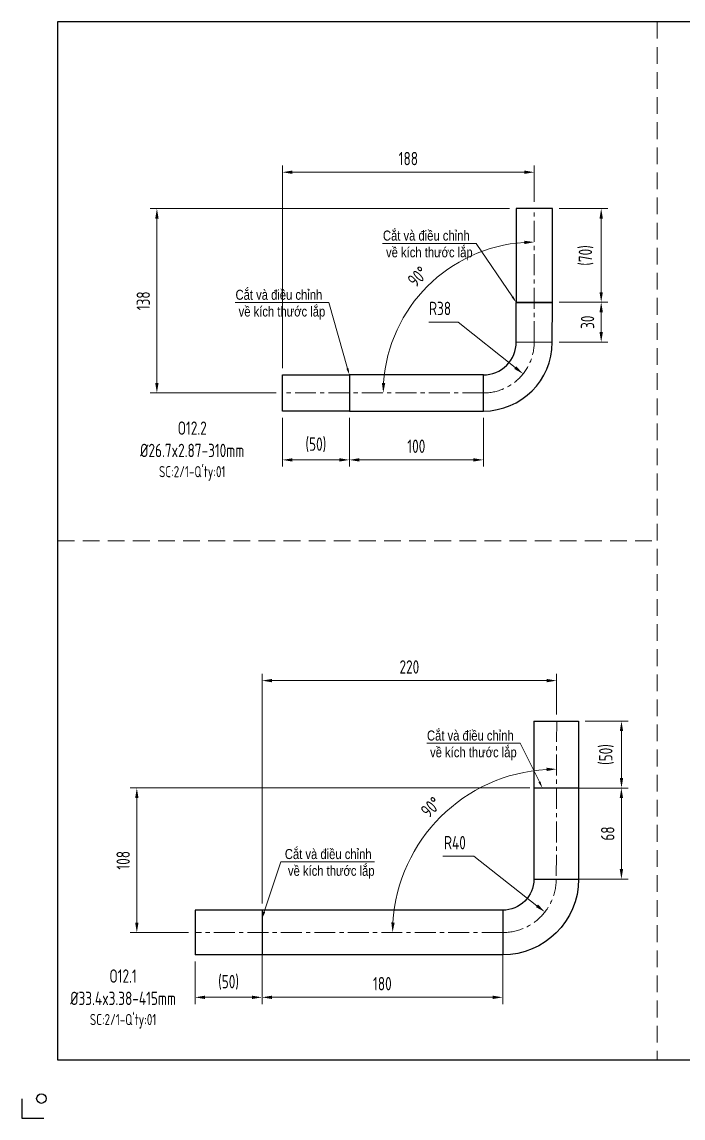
# Model space of a CAD drawing. Header units: millimetres. Extents: x -46397 to 283259, y -8690 to 23983.
# Drawn here: x 259835 to 260822, y -2393 to -755 of the extents above; entities that cross this region are included whole.
import ezdxf
from ezdxf import colors
from ezdxf.entities.mleader import LeaderData, LeaderLine
from ezdxf.math import Vec2, Vec3

# ---------------------------------------------------------------- set-up
doc = ezdxf.new("R2010")
doc.units = ezdxf.units.MM
doc.linetypes.add('CENTER', pattern=[2, 1.25, -0.25, 0.25, -0.25])
doc.linetypes.add('HIDDEN', pattern=[0.375, 0.25, -0.125])
doc.layers.get('Defpoints').update_dxf_attribs({"lineweight": 0})
for name, color, linetype, lineweight in [('CHUAN DUONG TAM', 1, 'CENTER', 0), ('Dtext', 255, 'Continuous', 20), ('mDƯỜNG CƠ BẢN', 255, 'Continuous', 25), ('mDƯỜNG KHUẤT', 251, 'HIDDEN', 5), ('ĐƯỜNG ĐẬM', 255, 'Continuous', 25)]:
    doc.layers.add(name, color=color, linetype=linetype, lineweight=lineweight)
doc.layers.add('DIM', color=8, linetype='Continuous')
doc.styles.add('Chu va so', font='arial.ttf')
doc.styles.add('GHI CHÚ 1', font='isocp_IV25.ttf', dxfattribs={"width": 0.8})
doc.styles.get("Standard").update_dxf_attribs({"font": 'isocp.shx', "width": 0.8})
doc.styles.add('TCVN', font='arial.ttf')
doc.dimstyles.new('1-30SCALE', dxfattribs={"dimtxt": 75, "dimasz": 75, "dimexe": 37.5, "dimexo": 30, "dimgap": 30, "dimtad": 1, "dimtoh": 1, "dimdec": 0, "dimdsep": 46, "dimtxsty": 'GHI CHÚ 1', "dimcen": 0.09, "dimclrd": 256, "dimclre": 256, "dimclrt": 2, "dimadec": 0, "dimazin": 0, "dimtfac": 1, "dimtdec": 0, "dimtofl": 0, "dimtmove": 0, "dimatfit": 3, "dimfxl": 1, "dimlwd": 0, "dimlwe": 0, "dimarcsym": 0})
doc.dimstyles.new('1-30SCALE$2', dxfattribs={"dimtxt": 75, "dimasz": 75, "dimexe": 37.5, "dimexo": 30, "dimgap": 30, "dimtad": 1, "dimtoh": 1, "dimdec": 0, "dimdsep": 46, "dimtxsty": 'GHI CHÚ 1', "dimcen": 0.09, "dimclrd": 256, "dimclre": 256, "dimclrt": 2, "dimadec": 0, "dimazin": 0, "dimtfac": 1, "dimtdec": 0, "dimtofl": 0, "dimtmove": 0, "dimatfit": 3, "dimfxl": 1, "dimlwd": 0, "dimlwe": 0, "dimarcsym": 0})
doc.dimstyles.new('1-30SCALE$4', dxfattribs={"dimtxt": 75, "dimasz": 75, "dimexe": 37.5, "dimexo": 30, "dimgap": 30, "dimtad": 1, "dimtoh": 1, "dimdec": 0, "dimdsep": 46, "dimtxsty": 'GHI CHÚ 1', "dimcen": 0.09, "dimclrd": 256, "dimclre": 256, "dimclrt": 2, "dimadec": 0, "dimazin": 0, "dimtfac": 1, "dimtdec": 0, "dimtofl": 0, "dimtmove": 0, "dimatfit": 3, "dimfxl": 1, "dimlwd": 0, "dimlwe": 0, "dimarcsym": 0})

# ---------------------------------------------------------------- blocks, each defined once
blk = doc.blocks.new('*D1369')
at = {"layer": 'Defpoints', "color": 0, "transparency": 16777216}
for p in [(260654.9, -1900), (260730.3, -1900), (260633, -2036.2)]:
    blk.add_point(p, dxfattribs=at)
at = {"layer": 'DIM', "linetype": 'Continuous', "lineweight": 0, "transparency": 16777216}
for p, q in [((260664.9, -1900), (260740.3, -1900)), ((260730.3, -2021.2), (260730.3, -1915)), ((260643, -2036.2), (260740.3, -2036.2))]:
    blk.add_line(p, q, dxfattribs=at)
at = {"layer": 'DIM', "transparency": 16777216}
for points in [[(260727.8, -1915), (260732.8, -1915), (260730.3, -1900)], [(260727.8, -2021.2), (260732.8, -2021.2), (260730.3, -2036.2)]]:
    blk.add_solid(points, dxfattribs=at)
at = {"layer": 'DIM', "color": 2, "transparency": 16777216, "insert": (260709.8, -1968.1), "char_height": 20, "attachment_point": 5, "rotation": 90, "style": 'GHI CHÚ 1'}
blk.add_mtext('68', dxfattribs=at)
blk = doc.blocks.new('*D1370')
at = {"layer": 'Defpoints', "color": 0, "transparency": 16777216}
for p in [(260553, -2116), (260193.6, -2137.3), (260193.6, -2212.8)]:
    blk.add_point(p, dxfattribs=at)
at = {"layer": 'DIM', "linetype": 'Continuous', "lineweight": 0, "transparency": 16777216}
for p, q in [((260553, -2126), (260553, -2222.8)), ((260193.6, -2147.3), (260193.6, -2222.8)), ((260538, -2212.8), (260208.6, -2212.8))]:
    blk.add_line(p, q, dxfattribs=at)
at = {"layer": 'DIM', "transparency": 16777216}
for points in [[(260208.6, -2210.3), (260208.6, -2215.3), (260193.6, -2212.8)], [(260538, -2210.3), (260538, -2215.3), (260553, -2212.8)]]:
    blk.add_solid(points, dxfattribs=at)
at = {"layer": 'DIM', "color": 2, "transparency": 16777216, "insert": (260373.3, -2192.4), "char_height": 20, "attachment_point": 5, "style": 'GHI CHÚ 1'}
blk.add_mtext('180', dxfattribs=at)
blk = doc.blocks.new('*D1371')
at = {"layer": 'Defpoints', "color": 0, "transparency": 16777216}
for p in [(260093.6, -2149.4), (260193.6, -2149.4), (260093.6, -2212.8)]:
    blk.add_point(p, dxfattribs=at)
at = {"layer": 'DIM', "linetype": 'Continuous', "lineweight": 0, "transparency": 16777216}
for p, q in [((260093.6, -2159.4), (260093.6, -2222.8)), ((260193.6, -2159.4), (260193.6, -2222.8)), ((260178.6, -2212.8), (260108.6, -2212.8))]:
    blk.add_line(p, q, dxfattribs=at)
at = {"layer": 'DIM', "transparency": 16777216}
for points in [[(260108.6, -2210.3), (260108.6, -2215.3), (260093.6, -2212.8)], [(260178.6, -2210.3), (260178.6, -2215.3), (260193.6, -2212.8)]]:
    blk.add_solid(points, dxfattribs=at)
at = {"layer": 'DIM', "color": 2, "transparency": 16777216, "insert": (260143.6, -2190.3), "char_height": 20, "attachment_point": 5, "style": 'GHI CHÚ 1'}
blk.add_mtext('(50)', dxfattribs=at)
blk = doc.blocks.new('*D1372')
at = {"layer": 'Defpoints', "color": 0, "transparency": 16777216}
for p in [(260666.4, -1800), (260666.9, -1900), (260730.4, -1900)]:
    blk.add_point(p, dxfattribs=at)
at = {"layer": 'DIM', "linetype": 'Continuous', "lineweight": 0, "transparency": 16777216}
for p, q in [((260676.4, -1800), (260740.4, -1800)), ((260730.4, -1815), (260730.4, -1885)), ((260676.9, -1900), (260740.4, -1900))]:
    blk.add_line(p, q, dxfattribs=at)
at = {"layer": 'DIM', "transparency": 16777216}
for points in [[(260727.9, -1815), (260732.9, -1815), (260730.4, -1800)], [(260727.9, -1885), (260732.9, -1885), (260730.4, -1900)]]:
    blk.add_solid(points, dxfattribs=at)
at = {"layer": 'DIM', "color": 2, "transparency": 16777216, "insert": (260707.9, -1850), "char_height": 20, "attachment_point": 5, "rotation": 90, "style": 'GHI CHÚ 1'}
blk.add_mtext('(50)', dxfattribs=at)
blk = doc.blocks.new('*D1373')
at = {"layer": 'Defpoints', "color": 0, "transparency": 16777216}
for p in [(260603.7, -1899.9), (260006.6, -2116), (260093.6, -2116)]:
    blk.add_point(p, dxfattribs=at)
at = {"layer": 'DIM', "linetype": 'Continuous', "lineweight": 0, "transparency": 16777216}
for p, q in [((260593.7, -1899.9), (259996.6, -1899.9)), ((260006.6, -1914.9), (260006.6, -2101)), ((260083.6, -2116), (259996.6, -2116))]:
    blk.add_line(p, q, dxfattribs=at)
at = {"layer": 'DIM', "transparency": 16777216}
for points in [[(260004.1, -1914.9), (260009.1, -1914.9), (260006.6, -1899.9)], [(260004.1, -2101), (260009.1, -2101), (260006.6, -2116)]]:
    blk.add_solid(points, dxfattribs=at)
at = {"layer": 'DIM', "color": 2, "transparency": 16777216, "insert": (259986.2, -2008), "char_height": 20, "attachment_point": 5, "rotation": 90, "style": 'GHI CHÚ 1'}
blk.add_mtext('108', dxfattribs=at)
blk = doc.blocks.new('*D1374')
at = {"layer": 'Defpoints', "color": 0, "transparency": 16777216}
for p in [(260633.6, -1739.5), (260633.6, -1800), (260193.6, -2082.6)]:
    blk.add_point(p, dxfattribs=at)
at = {"layer": 'DIM', "linetype": 'Continuous', "lineweight": 0, "transparency": 16777216}
for p, q in [((260193.6, -2072.6), (260193.6, -1729.5)), ((260633.6, -1790), (260633.6, -1729.5)), ((260208.6, -1739.5), (260618.6, -1739.5))]:
    blk.add_line(p, q, dxfattribs=at)
at = {"layer": 'DIM', "transparency": 16777216}
for points in [[(260208.6, -1737), (260208.6, -1742), (260193.6, -1739.5)], [(260618.6, -1737), (260618.6, -1742), (260633.6, -1739.5)]]:
    blk.add_solid(points, dxfattribs=at)
at = {"layer": 'DIM', "color": 2, "transparency": 16777216, "insert": (260413.6, -1719.1), "char_height": 20, "attachment_point": 5, "style": 'GHI CHÚ 1'}
blk.add_mtext('220', dxfattribs=at)
blk = doc.blocks.new('*D1381')
at = {"layer": 'Defpoints', "color": 0, "transparency": 16777216}
for p in [(260224, -1336.7), (260324, -1336.7), (260224, -1409.7)]:
    blk.add_point(p, dxfattribs=at)
at = {"layer": 'DIM', "linetype": 'Continuous', "lineweight": 0, "transparency": 16777216}
for p, q in [((260224, -1346.7), (260224, -1419.7)), ((260324, -1346.7), (260324, -1419.7)), ((260309, -1409.7), (260239, -1409.7))]:
    blk.add_line(p, q, dxfattribs=at)
at = {"layer": 'DIM', "transparency": 16777216}
for points in [[(260239, -1407.2), (260239, -1412.2), (260224, -1409.7)], [(260309, -1407.2), (260309, -1412.2), (260324, -1409.7)]]:
    blk.add_solid(points, dxfattribs=at)
at = {"layer": 'DIM', "color": 2, "transparency": 16777216, "insert": (260274, -1387.1), "char_height": 20, "attachment_point": 5, "style": 'GHI CHÚ 1'}
blk.add_mtext('(50)', dxfattribs=at)
blk = doc.blocks.new('*D1382')
at = {"layer": 'Defpoints', "color": 0, "transparency": 16777216}
for p in [(260324, -1336.7), (260524.1, -1336.7), (260524.1, -1409.7)]:
    blk.add_point(p, dxfattribs=at)
at = {"layer": 'DIM', "linetype": 'Continuous', "lineweight": 0, "transparency": 16777216}
for p, q in [((260324, -1346.7), (260324, -1419.7)), ((260524.1, -1346.7), (260524.1, -1419.7)), ((260339, -1409.7), (260509.1, -1409.7))]:
    blk.add_line(p, q, dxfattribs=at)
at = {"layer": 'DIM', "transparency": 16777216}
for points in [[(260339, -1407.2), (260339, -1412.2), (260324, -1409.7)], [(260509.1, -1407.2), (260509.1, -1412.2), (260524.1, -1409.7)]]:
    blk.add_solid(points, dxfattribs=at)
at = {"layer": 'DIM', "color": 2, "transparency": 16777216, "insert": (260424, -1389.3), "char_height": 20, "attachment_point": 5, "style": 'GHI CHÚ 1'}
blk.add_mtext('100', dxfattribs=at)
blk = doc.blocks.new('*D1375')
at = {"layer": 'Defpoints', "color": 0, "transparency": 16777216}
for p in [(260627.1, -1174.2), (260700.1, -1174.2), (260627.1, -1233.7)]:
    blk.add_point(p, dxfattribs=at)
at = {"layer": 'DIM', "linetype": 'Continuous', "lineweight": 0, "transparency": 16777216}
for p, q in [((260637.1, -1174.2), (260710.1, -1174.2)), ((260700.1, -1218.7), (260700.1, -1189.2)), ((260637.1, -1233.7), (260710.1, -1233.7))]:
    blk.add_line(p, q, dxfattribs=at)
at = {"layer": 'DIM', "transparency": 16777216}
for points in [[(260697.6, -1189.2), (260702.6, -1189.2), (260700.1, -1174.2)], [(260697.6, -1218.7), (260702.6, -1218.7), (260700.1, -1233.7)]]:
    blk.add_solid(points, dxfattribs=at)
at = {"layer": 'DIM', "color": 2, "transparency": 16777216, "insert": (260679.7, -1204), "char_height": 20, "attachment_point": 5, "rotation": 90, "style": 'GHI CHÚ 1'}
blk.add_mtext('30', dxfattribs=at)
blk = doc.blocks.new('*D1376')
at = {"layer": 'Defpoints', "color": 0, "transparency": 16777216}
for p in [(260627.1, -1034.2), (260700.1, -1034.2), (260627.1, -1174.2)]:
    blk.add_point(p, dxfattribs=at)
at = {"layer": 'DIM', "linetype": 'Continuous', "lineweight": 0, "transparency": 16777216}
for p, q in [((260637.1, -1034.2), (260710.1, -1034.2)), ((260700.1, -1159.2), (260700.1, -1049.2)), ((260637.1, -1174.2), (260710.1, -1174.2))]:
    blk.add_line(p, q, dxfattribs=at)
at = {"layer": 'DIM', "transparency": 16777216}
for points in [[(260697.6, -1049.2), (260702.6, -1049.2), (260700.1, -1034.2)], [(260697.6, -1159.2), (260702.6, -1159.2), (260700.1, -1174.2)]]:
    blk.add_solid(points, dxfattribs=at)
at = {"layer": 'DIM', "color": 2, "transparency": 16777216, "insert": (260677.5, -1104.2), "char_height": 20, "attachment_point": 5, "rotation": 90, "style": 'GHI CHÚ 1'}
blk.add_mtext('(70)', dxfattribs=at)
blk = doc.blocks.new('*D1368')
at = {"layer": 'Defpoints', "color": 0, "transparency": 16777216}
for p in [(260524.1, -1233.7), (260583.5, -1281.1)]:
    blk.add_point(p, dxfattribs=at)
at = {"layer": 'DIM', "linetype": 'Continuous', "lineweight": 0, "transparency": 16777216}
for p, q in [((260442.5, -1203.7), (260486.6, -1203.7)), ((260486.6, -1203.7), (260571.8, -1271.8))]:
    blk.add_line(p, q, dxfattribs=at)
at = {"layer": 'DIM', "transparency": 16777216}
blk.add_solid([(260573.3, -1269.8), (260570.2, -1273.7), (260583.5, -1281.1)], dxfattribs=at)
at = {"layer": 'DIM', "color": 2, "transparency": 16777216, "insert": (260459.5, -1183.4), "char_height": 20, "attachment_point": 5, "style": 'GHI CHÚ 1'}
blk.add_mtext('R38', dxfattribs=at)
blk = doc.blocks.new('*D1377')
at = {"layer": 'Defpoints', "color": 0, "transparency": 16777216}
for p in [(260600.1, -979.8), (260600.1, -1034.2), (260224, -1282.7)]:
    blk.add_point(p, dxfattribs=at)
at = {"layer": 'DIM', "linetype": 'Continuous', "lineweight": 0, "transparency": 16777216}
for p, q in [((260224, -1272.7), (260224, -969.8)), ((260239, -979.8), (260585.1, -979.8)), ((260600.1, -1024.2), (260600.1, -969.8))]:
    blk.add_line(p, q, dxfattribs=at)
at = {"layer": 'DIM', "transparency": 16777216}
for points in [[(260239, -977.3), (260239, -982.3), (260224, -979.8)], [(260585.1, -977.3), (260585.1, -982.3), (260600.1, -979.8)]]:
    blk.add_solid(points, dxfattribs=at)
at = {"layer": 'DIM', "color": 2, "transparency": 16777216, "insert": (260412.1, -959.4), "char_height": 20, "attachment_point": 5, "style": 'GHI CHÚ 1'}
blk.add_mtext('188', dxfattribs=at)
blk = doc.blocks.new('*D1378')
at = {"layer": 'Defpoints', "color": 0, "transparency": 16777216}
for p in [(260036.6, -1034.2), (260573.1, -1034.2), (260224.9, -1309.7)]:
    blk.add_point(p, dxfattribs=at)
at = {"layer": 'DIM', "linetype": 'Continuous', "lineweight": 0, "transparency": 16777216}
for p, q in [((260563.1, -1034.2), (260026.6, -1034.2)), ((260036.6, -1294.7), (260036.6, -1049.2)), ((260214.9, -1309.7), (260026.6, -1309.7))]:
    blk.add_line(p, q, dxfattribs=at)
at = {"layer": 'DIM', "transparency": 16777216}
for points in [[(260034.1, -1049.2), (260039.1, -1049.2), (260036.6, -1034.2)], [(260034.1, -1294.7), (260039.1, -1294.7), (260036.6, -1309.7)]]:
    blk.add_solid(points, dxfattribs=at)
at = {"layer": 'DIM', "color": 2, "transparency": 16777216, "insert": (260016.2, -1172), "char_height": 20, "attachment_point": 5, "rotation": 90, "style": 'GHI CHÚ 1'}
blk.add_mtext('138', dxfattribs=at)
blk = doc.blocks.new('*D1380')
at = {"layer": 'Defpoints', "color": 0, "transparency": 16777216}
for p in [(260553, -2036, 0), (260616, -2085.3, 0)]:
    blk.add_point(p, dxfattribs=at)
at = {"layer": 'DIM', "linetype": 'Continuous', "lineweight": 0, "transparency": 16777216}
for p, q in [((260463.8, -2002.1), (260509.7, -2002.1)), ((260509.7, -2002.1), (260604.2, -2076))]:
    blk.add_line(p, q, dxfattribs=at)
at = {"layer": 'DIM', "transparency": 16777216}
blk.add_solid([(260605.8, -2074), (260602.7, -2078), (260616, -2085.3)], dxfattribs=at)
at = {"layer": 'DIM', "color": 2, "transparency": 16777216, "insert": (260481.7, -1981.7), "char_height": 20, "attachment_point": 5, "style": 'GHI CHÚ 1'}
blk.add_mtext('R40', dxfattribs=at)
blk = doc.blocks.new('*D1580')
at = {"layer": 'Defpoints', "color": 0, "transparency": 16777216}
for p in [(260600.1, -1034.2, -0.1), (260487.4, -1114.4), (260600.1, -1233.7, -0.1), (260224, -1309.7, -0.1), (260524.1, -1309.7, -0.1)]:
    blk.add_point(p, dxfattribs=at)
at = {"layer": 'DIM', "linetype": 'Continuous', "lineweight": 0, "transparency": 16777216}
blk.add_arc((260600.1, -1309.7), 225.5, 93.8055, 176.187, dxfattribs=at)
at = {"layer": 'DIM', "transparency": 16777216}
for points in [[(260585.1, -1082.2), (260585.2, -1087.2), (260600.1, -1084.2)], [(260377.6, -1294.8), (260372.6, -1294.6), (260374.6, -1309.7)]]:
    blk.add_solid(points, dxfattribs=at)
at = {"layer": 'DIM', "color": 2, "transparency": 16777216, "insert": (260426.2, -1135.8), "char_height": 20, "attachment_point": 5, "rotation": 44.9962, "style": 'GHI CHÚ 1'}
blk.add_mtext('90°', dxfattribs=at)
blk = doc.blocks.new('*D1581')
at = {"layer": 'Defpoints', "color": 0, "transparency": 16777216}
for p in [(260633.6, -1800, 0), (260511.1, -1904.3), (260633, -2036.2, 0), (260093.6, -2116, 0), (260553, -2116, 0)]:
    blk.add_point(p, dxfattribs=at)
at = {"layer": 'DIM', "linetype": 'Continuous', "lineweight": 0, "transparency": 16777216}
blk.add_arc((260632.8, -2116), 244.2, 93.3661, 176.4797, dxfattribs=at)
at = {"layer": 'DIM', "transparency": 16777216}
for points in [[(260618.4, -1869.7), (260618.5, -1874.7), (260633.5, -1871.8)], [(260391.6, -2101.1), (260386.6, -2100.9), (260388.6, -2116)]]:
    blk.add_solid(points, dxfattribs=at)
at = {"layer": 'DIM', "color": 2, "transparency": 16777216, "insert": (260445.9, -1928.6), "char_height": 20, "attachment_point": 5, "rotation": 44.9229, "style": 'GHI CHÚ 1'}
blk.add_mtext('90°', dxfattribs=at)
blk = doc.blocks.new('*U1839')
at = {"lineweight": 25}
for points in [[(0, 0), (2606.5, 0), (2606.5, 1707.4), (0, 1707.4)], [(0, 0), (1970.8, 0), (1970.8, 1707.4), (0, 1707.4)]]:
    blk.add_lwpolyline(points, close=True, dxfattribs=at)
at = {"lineweight": 25, "elevation": -0.1}
blk.add_lwpolyline([(-58.7, -63.8), (-58.7, -95.7), (-22.8, -95.7)], dxfattribs=at)
at = {"lineweight": 25}
blk.add_circle((-26.6, -63.6, -0.1), 7.91, dxfattribs=at)
at = {"layer": 'Dtext', "ltscale": 0.1}
for tag, p, height, style in [('REV_3', (1987.6, 641.3), 11.4, 'TCVN'), ('FOR_APPROVAL3', (2101.1, 640.5, -0.1), 13.6, 'TCVN'), ('REV_2', (1987.6, 598.9), 11.4, 'TCVN'), ('FOR_APPROVAL2', (2101.1, 598.1, -0.1), 13.6, 'TCVN'), ('REV_1', (1987.6, 556.5), 11.4, 'TCVN'), ('FOR_APPROVAL1', (2101.1, 555.7, -0.1), 13.6, 'TCVN'), ('REV_0', (1987.6, 514.2), 11.4, 'TCVN'), ('NGUOI_VE', (2222.1, 513.6, -0.1), 13.6, 'TCVN'), ('NGUOI_KIEM_2', (2342.5, 513.6, -0.1), 13.6, 'TCVN'), ('NGUOI_DUYET', (2487.9, 513.6, -0.1), 13.6, 'TCVN'), ('1.1_A4', (2495.2, 25.9, -0.1), 13.6, 'Chu va so'), ('A4_A4', (2540.5, 25.9, -0.1), 13.6, 'Chu va so'), ('REV.', (2577.8, 25.9, -0.1), 13.6, 'Chu va so')]:
    blk.add_attdef(tag, p, '', height=height, dxfattribs=dict(at, style=style))
for tag, p, height, style, width in [('NGAY_REV03', (2016.4, 640.5, -0.1), 11.8, 'TCVN', 0.95), ('NGAY_REV02', (2016.4, 598.1, -0.1), 11.8, 'TCVN', 0.95), ('NGAY_REV01', (2016.4, 555.7, -0.1), 11.8, 'TCVN', 0.95), ('NGAY_REV0', (2016.4, 513.4, -0.1), 11.8, 'TCVN', 0.95), ('DWD.NO', (2015.3, 11.1, -0.1), 18.2, 'Chu va so', 0.85)]:
    blk.add_attdef(tag, p, '', height=height, dxfattribs=dict(at, style=style, width=width))
at = {"layer": 'Dtext', "lineweight": 25, "ltscale": 0.1, "style": 'Chu va so'}
for tag, p, height in [('PROJECT_CODE', (2146.6, 213.4), 27.2), ('TITLE1', (2028.6, 162.8, -0.1), 18.2), ('TITLE2', (2028.6, 120.1, -0.1), 18.2), ('TITLE3', (2028.6, 77.7, -0.1), 18.2)]:
    blk.add_attdef(tag, p, '', height=height, dxfattribs=at)

msp = doc.modelspace()

# ---------------------------------------------------------------- linework, layer by layer
at = {"color": 2, "linetype": 'Continuous', "lineweight": 25, "elevation": 0}
for points in [[(260599.61, -1799.98), (260666.41, -1799.98)], [(260599.94, -1899.98), (260666.74, -1899.98)], [(260093.64, -2082.58), (260093.64, -2149.38)], [(260193.64, -2082.58), (260193.64, -2149.38)]]:
    msp.add_lwpolyline(points, dxfattribs=at)
at = {"layer": 'CHUAN DUONG TAM', "ltscale": 25}
for p, q in [((260600.11, -1233.7, -0.1), (260600.14, -1034.24, -0.1)), ((260524.11, -1309.7, -0.1), (260223.98, -1309.7, -0.1))]:
    msp.add_line(p, q, dxfattribs=at)
at = {"layer": 'CHUAN DUONG TAM', "ltscale": 25, "elevation": 0}
msp.add_lwpolyline([(260633.65, -1799.98), (260633.01, -2036.23, -0.4133025), (260553.01, -2115.98), (260093.64, -2115.98)], format="xyb", dxfattribs=at)
at = {"layer": 'CHUAN DUONG TAM', "ltscale": 25}
msp.add_arc((260524.11, -1233.7, -0.1), 76, 270, 0, dxfattribs=at)
at = {"layer": 'mDƯỜNG CƠ BẢN', "color": 7, "extrusion": (0, 1, 0)}
msp.add_line((260627.14, -1174.24, -0.1), (260573.14, -1174.24, -0.1), dxfattribs=at)
at = {"layer": 'mDƯỜNG KHUẤT', "ltscale": 100}
for p, q in [((260783.53, -755.2), (260783.53, -2306.31)), ((259888.34, -1530.76), (260783.53, -1530.76))]:
    msp.add_line(p, q, dxfattribs=at)
at = {"layer": 'ĐƯỜNG ĐẬM', "ltscale": 100, "extrusion": (0, 1, 0)}
for p, q in [((260573.14, -1233.39, -0.1), (260573.14, -1174.24, -0.1)), ((260627.12, -1233.99, -0.1), (260627.14, -1174.24, -0.1))]:
    msp.add_line(p, q, dxfattribs=at)
at = {"layer": 'ĐƯỜNG ĐẬM', "ltscale": 100, "elevation": -0.1}
for points in [[(260573.14, -1174.24), (260627.14, -1174.24), (260627.14, -1034.24), (260573.14, -1034.24)], [(260323.98, -1336.7), (260223.98, -1336.7), (260223.98, -1282.7), (260323.98, -1282.7)]]:
    msp.add_lwpolyline(points, close=True, dxfattribs=at)
at = {"layer": 'ĐƯỜNG ĐẬM', "ltscale": 100}
for points, elevation in [([(260573.12, -1233.39), (260627.12, -1233.99)], -0.1), ([(260524.12, -1282.69), (260323.98, -1282.7), (260323.98, -1336.7), (260524.12, -1336.69)], -0.1), ([(260524.12, -1336.69), (260524.12, -1282.69)], -0.1), ([(260599.61, -2036.23), (260666.41, -2036.23)], 0), ([(260553.01, -2082.58), (260553.01, -2149.38)], 0)]:
    msp.add_lwpolyline(points, dxfattribs=dict(at, elevation=elevation))
at = {"layer": 'ĐƯỜNG ĐẬM', "ltscale": 100, "elevation": 0}
for points in [[(260666.41, -1799.98), (260666.41, -2036.34, -0.4133025), (260553.01, -2149.38), (260093.64, -2149.38)], [(260599.61, -1799.98), (260599.61, -2036.13, -0.4133025), (260553.01, -2082.58), (260093.64, -2082.58)]]:
    msp.add_lwpolyline(points, format="xyb", dxfattribs=at)
at = {"layer": 'ĐƯỜNG ĐẬM', "ltscale": 100}
for centre, radius, start, end in [((260524.32, -1233.89, -0.1), 48.81, 269.75909, 0.58175), ((260523.89, -1233.47, -0.1), 103.23, 270.1211, 359.70758)]:
    msp.add_arc(centre, radius, start, end, dxfattribs=at)

# ---------------------------------------------------------------- texts
at = {"color": 3, "char_height": 20, "attachment_point": 1}
for s, width, gutter_width, heights, insert in [("\\pxqc;O12.2\\P%%C26.7x2.87-310mm\\P{\\H0.83333x;SC:2/1-Q'ty:01}", 707.7191, 128.83, [178.12], (259735.48, -1352.23, -0.1)), ("\\pxqc;O12.1\\P%%C33.4x3.38-415mm\\P{\\H0.83333x;SC:2/1-Q'ty:01}", 530.7893, 96.62, [133.59], (259720.71, -2171.02, 0))]:
    msp.add_mtext_dynamic_manual_height_columns(s, width=width, gutter_width=gutter_width, heights=heights, dxfattribs=dict(at, insert=insert))

# ---------------------------------------------------------------- dimensions: what is measured, and where the dimension line sits
at = {"layer": 'DIM'}
for base, p1, p2, override, picture, middle in [((260600.14, -979.78, -0.1), (260223.98, -1282.7, -0.1), (260600.14, -1034.24, -0.1), {"dimtxt": 20, "dimasz": 15, "dimexe": 10, "dimexo": 10, "dimgap": 10, "dimlfac": 0.5, "dimtmove": 1}, '*D1377', (260412.06, -959.39, -0.1)), ((260223.98, -1409.66, -0.1), (260323.98, -1336.7, -0.1), (260223.98, -1336.7, -0.1), {"dimtxt": 20, "dimasz": 15, "dimexe": 10, "dimexo": 10, "dimgap": 10, "dimlfac": 0.5, "dimpost": '(<>)', "dimtmove": 1}, '*D1381', (260273.98, -1387.1, -0.1)), ((260524.11, -1409.66, -0.1), (260323.98, -1336.7, -0.1), (260524.11, -1336.69, -0.1), {"dimtxt": 20, "dimasz": 15, "dimexe": 10, "dimexo": 10, "dimgap": 10, "dimlfac": 0.5, "dimtmove": 1}, '*D1382', (260424.05, -1389.27, -0.1)), ((260633.64, -1739.52, 0), (260193.64, -2082.58, 0), (260633.64, -1799.98, 0), {"dimtxt": 20, "dimasz": 15, "dimexe": 10, "dimexo": 10, "dimgap": 10, "dimlfac": 0.5, "dimtmove": 1}, '*D1374', (260413.64, -1719.13, 0)), ((260193.64, -2212.83, 0), (260553.01, -2115.98, 0), (260193.64, -2137.28, 0), {"dimtxt": 20, "dimasz": 15, "dimexe": 10, "dimexo": 10, "dimgap": 10, "dimlfac": 0.5, "dimtmove": 1}, '*D1370', (260373.32, -2192.44, 0)), ((260093.64, -2212.83, 0), (260193.64, -2149.38, 0), (260093.64, -2149.38, 0), {"dimtxt": 20, "dimasz": 15, "dimexe": 10, "dimexo": 10, "dimgap": 10, "dimlfac": 0.5, "dimpost": '(<>)', "dimtmove": 1}, '*D1371', (260143.64, -2190.28, 0))]:
    dim = msp.add_linear_dim(base=base, p1=p1, p2=p2, dimstyle='1-30SCALE', override=override, dxfattribs=at)
    dim.commit()
    dim.dimension.update_dxf_attribs({"geometry": picture, "text_midpoint": middle})
for base, p1, p2, override, picture, middle in [((260036.59, -1034.24, -0.1), (260224.92, -1309.7, -0.1), (260573.14, -1034.24, -0.1), {"dimtxt": 20, "dimasz": 15, "dimexe": 10, "dimexo": 10, "dimgap": 10, "dimlfac": 0.5, "dimtmove": 1}, '*D1378', (260016.19, -1171.97, -0.1)), ((260700.07, -1034.24, -0.1), (260627.14, -1174.24, -0.1), (260627.14, -1034.24, -0.1), {"dimtxt": 20, "dimasz": 15, "dimexe": 10, "dimexo": 10, "dimgap": 10, "dimlfac": 0.5, "dimpost": '(<>)', "dimtmove": 1}, '*D1376', (260677.51, -1104.24, -0.1)), ((260730.42, -1900.02, 0), (260666.41, -1799.98, 0), (260666.89, -1900.02, 0), {"dimtxt": 20, "dimasz": 15, "dimexe": 10, "dimexo": 10, "dimgap": 10, "dimlfac": 0.5, "dimpost": '(<>)', "dimtmove": 1}, '*D1372', (260707.86, -1850, 0)), ((260006.58, -2115.98, 0), (260603.68, -1899.95, 0), (260093.64, -2115.98, 0), {"dimtxt": 20, "dimasz": 15, "dimexe": 10, "dimexo": 10, "dimgap": 10, "dimlfac": 0.5, "dimtmove": 1}, '*D1373', (259986.19, -2007.97, 0)), ((260730.27, -1899.98, 0), (260633.01, -2036.23, 0), (260654.94, -1899.98, 0), {"dimtxt": 20, "dimasz": 15, "dimexe": 10, "dimexo": 10, "dimgap": 10, "dimlfac": 0.5, "dimtmove": 1}, '*D1369', (260709.84, -1968.11, 0))]:
    dim = msp.add_linear_dim(base=base, p1=p1, p2=p2, angle=90, dimstyle='1-30SCALE', override=override, dxfattribs=at)
    dim.commit()
    dim.dimension.update_dxf_attribs({"geometry": picture, "text_midpoint": middle})
for base, line1, line2, picture, middle in [((260487.39, -1114.44), ((260600.11, -1233.7, -0.1), (260600.14, -1034.24, -0.1)), ((260524.11, -1309.7, -0.1), (260223.98, -1309.7, -0.1)), '*D1580', (260426.24, -1135.82)), ((260511.09, -1904.3), ((260633.65, -1799.98, 0), (260633.01, -2036.23, 0)), ((260553.01, -2115.98, 0), (260093.64, -2115.98, 0)), '*D1581', (260445.94, -1928.63))]:
    dim = msp.add_angular_dim_2l(base=base, line1=line1, line2=line2, dimstyle='1-30SCALE$2', override={"dimtxt": 20, "dimasz": 15, "dimexe": 10, "dimexo": 10, "dimgap": 10, "dimlfac": 0.5, "dimtmove": 1}, dxfattribs=at)
    dim.commit()
    dim.dimension.update_dxf_attribs({"geometry": picture, "text_midpoint": middle})
for center, mpoint, picture, middle in [((260524.11, -1233.7, -0.1), (260583.5, -1281.13, -0.1), '*D1368', (260486.6, -1203.74, -0.1)), ((260553.01, -2035.98, 0), (260616.04, -2085.25, 0), '*D1380', (260509.67, -2002.1, 0))]:
    dim = msp.add_radius_dim(center=center, mpoint=mpoint, dimstyle='1-30SCALE$4', override={"dimtxt": 20, "dimasz": 15, "dimexe": 10, "dimexo": 10, "dimgap": 10, "dimlfac": 0.5, "dimtmove": 1}, dxfattribs=at)
    dim.commit()
    dim.dimension.update_dxf_attribs({"geometry": picture, "text_midpoint": middle, "dimtype": 164})
dim = msp.add_linear_dim(base=(260700.07, -1174.24, -0.1), p1=(260627.12, -1233.7, -0.1), p2=(260627.14, -1174.24, -0.1), angle=90, dimstyle='1-30SCALE', override={"dimtxt": 20, "dimasz": 15, "dimexe": 10, "dimexo": 10, "dimgap": 10, "dimlfac": 0.5, "dimtmove": 1}, dxfattribs=at)
dim.commit()
dim.dimension.update_dxf_attribs({"geometry": '*D1375', "text_midpoint": (260700.07, -1203.97, -0.1), "dimtype": 160})

# ---------------------------------------------------------------- leaders
at = {"ltscale": 5}
ml = msp.add_multileader_mtext('Standard', dxfattribs=at)
ml.set_content('{\\fArial|b0|i0|c0|p34;\\C1;Cắt và điều chỉnh\\P về kích thước lắp}', color=256)
ml.set_leader_properties(lineweight=9)
ml.build(insert=Vec2(0, 0))
ml.multileader.update_dxf_attribs({"has_dogleg": 0, "text_left_attachment_type": 6, "text_right_attachment_type": 6, "dogleg_length": 0.0333, "arrow_head_size": 10, "scale": 300})
ctx = ml.context
ctx.base_point, ctx.scale, ctx.char_height, ctx.arrow_head_size, ctx.landing_gap_size, ctx.plane_origin = Vec3(260368.14, -1086.09, -0.1), 300, 15, 10, 6, Vec3(260625.97, -1008.94, -0.1)
ctx.left_attachment, ctx.right_attachment = 6, 6
notes = []
notes.append((ctx, [(0, (1, 1, 0), (260523.49, -1086.09, -0.1), (-1, 0), 10, [(0, [(260573.14, -1174.24, -0.1)], 0, [])])]))
ctx.mtext.insert, ctx.mtext.flow_direction = Vec3(260374.14, -1066.93, -0.1), 5
ml = msp.add_multileader_mtext('Standard', dxfattribs=at)
ml.set_content('{\\fArial|b0|i0|c0|p34;\\C1;Cắt và điều chỉnh\\P về kích thước lắp}', color=256)
ml.set_leader_properties(lineweight=9)
ml.build(insert=Vec2(0, 0))
ml.multileader.update_dxf_attribs({"has_dogleg": 0, "text_left_attachment_type": 6, "text_right_attachment_type": 6, "dogleg_length": 0.0333, "arrow_head_size": 10, "scale": 300})
ctx = ml.context
ctx.base_point, ctx.scale, ctx.char_height, ctx.arrow_head_size, ctx.landing_gap_size, ctx.plane_origin = Vec3(260148, -1174.57, -0.1), 300, 15, 10, 6, Vec3(260416.76, -1278.92, -0.1)
ctx.left_attachment, ctx.right_attachment = 6, 6
notes.append((ctx, [(0, (1, 1, 0), (260303.36, -1174.57, -0.1), (-1, 0), 10, [(0, [(260323.98, -1282.7, -0.1)], 0, [])])]))
ctx.mtext.insert, ctx.mtext.flow_direction = Vec3(260154, -1155.41, -0.1), 5
ml = msp.add_multileader_mtext('Standard', dxfattribs=at)
ml.set_content('{\\fArial|b0|i0|c0|p34;\\C1;Cắt và điều chỉnh\\P về kích thước lắp}', color=256)
ml.set_leader_properties(lineweight=9)
ml.build(insert=Vec2(0, 0))
ml.multileader.update_dxf_attribs({"has_dogleg": 0, "text_left_attachment_type": 6, "text_right_attachment_type": 6, "dogleg_length": 0.0333, "arrow_head_size": 10, "scale": 300})
ctx = ml.context
ctx.base_point, ctx.scale, ctx.char_height, ctx.arrow_head_size, ctx.landing_gap_size, ctx.plane_origin = Vec3(260433.93, -1833.21, 0), 300, 15, 10, 6, Vec3(260691.91, -1988.31, 0)
ctx.left_attachment, ctx.right_attachment = 6, 6
notes.append((ctx, [(0, (1, 1, 0), (260589.29, -1833.21, 0), (-1, 0), 10, [(0, [(260612.34, -1899.98, 0)], 0, [])])]))
ctx.mtext.insert, ctx.mtext.flow_direction = Vec3(260439.93, -1814.04, 0), 5
ml = msp.add_multileader_mtext('Standard', dxfattribs=at)
ml.set_content('{\\fArial|b0|i0|c0|p34;\\C1;Cắt và điều chỉnh\\P về kích thước lắp}', color=256)
ml.set_leader_properties(lineweight=9)
ml.build(insert=Vec2(0, 0))
ml.multileader.update_dxf_attribs({"has_dogleg": 0, "text_left_attachment_type": 6, "text_right_attachment_type": 6, "dogleg_length": 0.0333, "arrow_head_size": 10, "scale": 300})
ctx = ml.context
ctx.base_point, ctx.scale, ctx.char_height, ctx.arrow_head_size, ctx.landing_gap_size, ctx.plane_origin = Vec3(260221.66, -2010.35, 0), 300, 15, 10, 6, Vec3(260463.66, -2111.07, 0)
ctx.left_attachment, ctx.right_attachment = 6, 6
notes.append((ctx, [(1, (1, 1, 0), (260211.66, -2010.35, 0), (1, 0), 10, [(0, [(260193.64, -2094.68, 0)], 0, [])])]))
ctx.mtext.insert, ctx.mtext.flow_direction = Vec3(260227.66, -1991.19, 0), 5
for ctx, leaders in notes:
    for number, flags, end, landing, length, lines in leaders:
        leader = LeaderData()
        leader.index, (leader.has_last_leader_line, leader.has_dogleg_vector, leader.attachment_direction) = number, flags
        leader.last_leader_point, leader.dogleg_vector, leader.dogleg_length = Vec3(end), Vec3(landing), length
        for number, points, colour, breaks in lines:
            line = LeaderLine()
            line.index, line.vertices, line.color, line.breaks = number, Vec3.list(points), colors.encode_raw_color(colour), breaks
            leader.lines.append(line)
        ctx.leaders.append(leader)

# ---------------------------------------------------------------- next in the draw order: block references
at = {"xscale": 0.9084576280678549, "yscale": 0.9084576280678549, "zscale": 0.9084576280678549}
msp.add_blockref('*U1839', (259888.34, -2306.31), dxfattribs=at)

doc.saveas('drawing.dxf')
